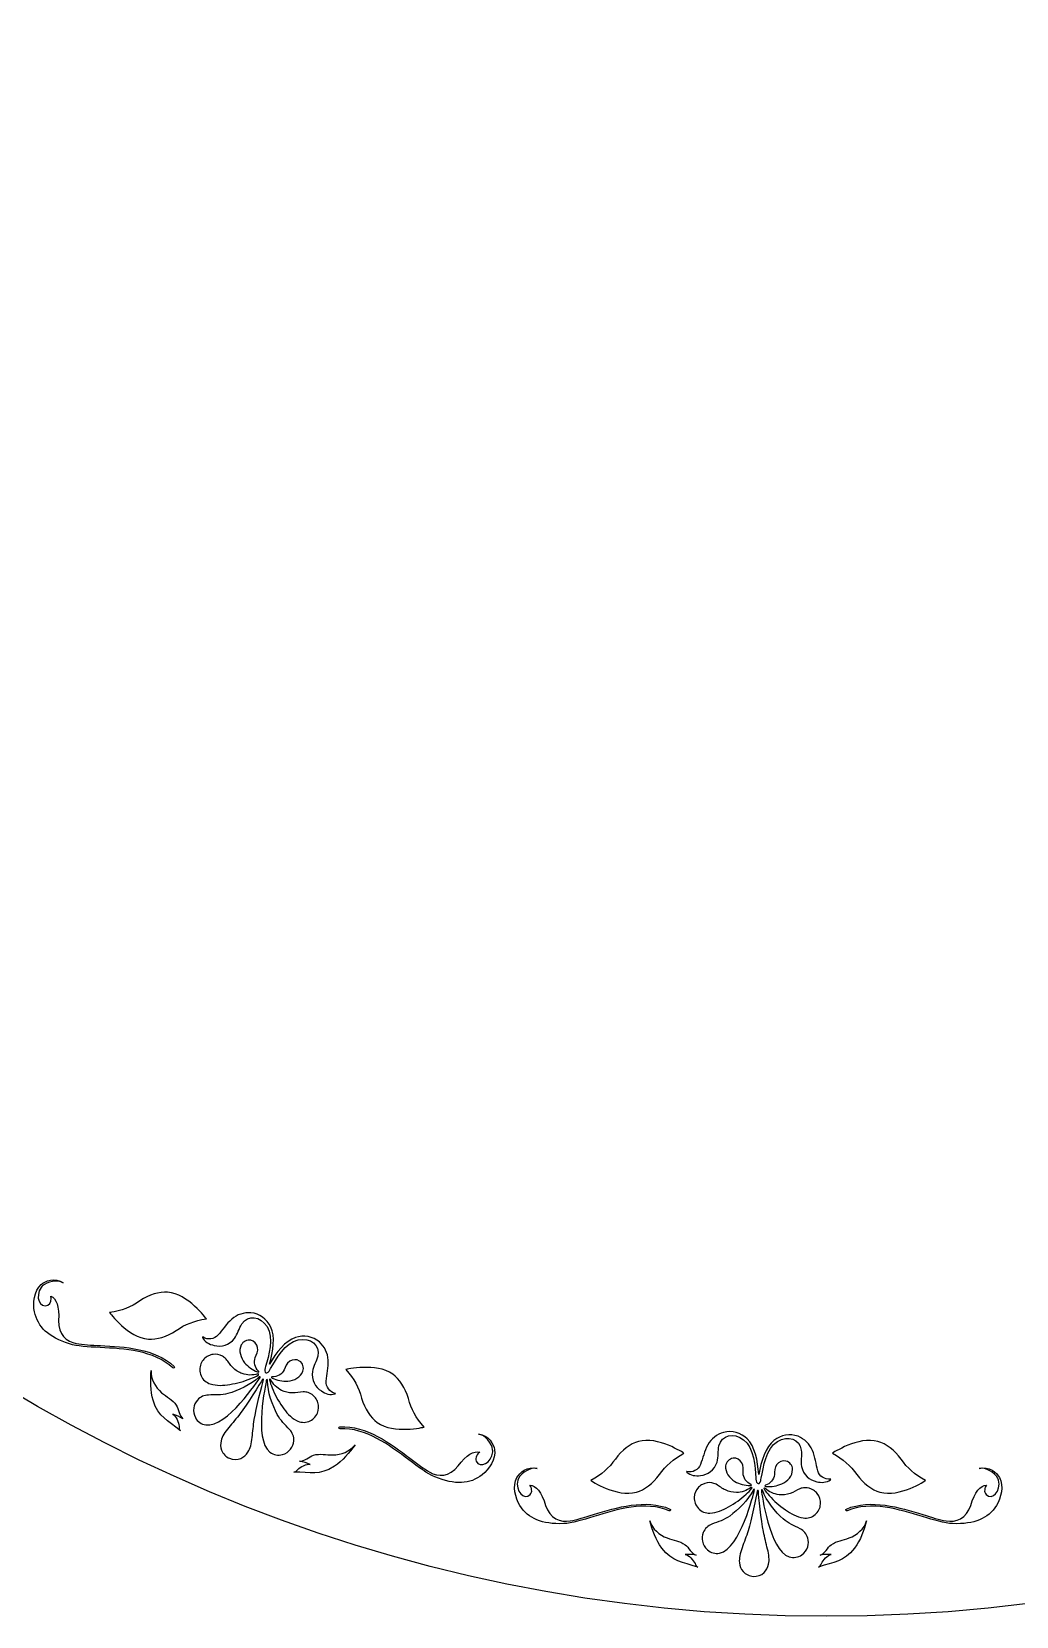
# Model space of a CAD drawing. Header units: centimetres. Extents: x -11.6 to 11.6, y -11.6 to 11.6.
# Drawn here: x -5.8 to 1.39, y -11.58 to 0 of the extents above; entities that cross this region are included whole.
import ezdxf

# ---------------------------------------------------------------- set-up
doc = ezdxf.new("R2010")
doc.units = ezdxf.units.CM
doc.header["$MEASUREMENT"] = 0
doc.layers.add('Camada 1', color=7, linetype='Continuous')

msp = doc.modelspace()

# ---------------------------------------------------------------- linework, layer by layer
at = {"layer": 'Camada 1'}
for points, knots in [([(0.00001, -11.57552), (6.39295, -11.57552), (11.5755, -6.39297), (11.5755, 0), (11.5755, 0), (11.57551, 6.39299), (6.39295, 11.57552), (0.00001, 11.57552), (0.00001, 11.57552), (-6.39298, 11.57552), (-11.57551, 6.39299), (-11.57551, 0), (-11.57551, 0), (-11.57551, -6.39297), (-6.39298, -11.57552), (0.00001, -11.57552)], [0, 0, 0, 0, 0.2, 0.2, 0.2, 0.2, 0.4, 0.4, 0.4, 0.4, 0.6, 0.6, 0.6, 0.6, 1, 1, 1, 1]), ([(-5.52954, -9.58511), (-5.47255, -9.60331), (-5.3945, -9.60739), (-5.30396, -9.61189), (-5.30396, -9.61189), (-5.1292, -9.62078), (-4.91166, -9.63179), (-4.77326, -9.76125), (-4.77326, -9.76125), (-4.77051, -9.7639), (-4.76596, -9.76376), (-4.76326, -9.76091), (-4.76326, -9.76091), (-4.76064, -9.75803), (-4.76072, -9.75355), (-4.76379, -9.75096), (-4.76379, -9.75096), (-4.90577, -9.61803), (-5.12616, -9.60676), (-5.3032, -9.59785), (-5.3032, -9.59785), (-5.37001, -9.59441), (-5.42994, -9.59134), (-5.47904, -9.58256), (-5.47904, -9.58256), (-5.54836, -9.57097), (-5.614, -9.51586), (-5.60847, -9.4146), (-5.60847, -9.4146), (-5.60281, -9.31311), (-5.62493, -9.25339), (-5.66551, -9.23598), (-5.66551, -9.23598), (-5.66059, -9.25858), (-5.66265, -9.28937), (-5.68702, -9.30176), (-5.68702, -9.30176), (-5.74443, -9.33049), (-5.78314, -9.23966), (-5.73578, -9.1727), (-5.73578, -9.1727), (-5.73258, -9.16908), (-5.72972, -9.16505), (-5.7262, -9.16183), (-5.7262, -9.16183), (-5.69199, -9.13085), (-5.61568, -9.11254), (-5.57401, -9.1396), (-5.57401, -9.1396), (-5.63362, -9.0965), (-5.70948, -9.12756), (-5.73559, -9.1514), (-5.73559, -9.1514), (-5.78835, -9.19926), (-5.79803, -9.28811), (-5.78488, -9.35045), (-5.78488, -9.35045), (-5.76073, -9.46378), (-5.68199, -9.53609), (-5.52954, -9.58511), (-5.52954, -9.58511), (-5.52954, -9.58511), (-5.52954, -9.58511), (-5.52954, -9.58511)], [0, 0, 0, 0, 0.05882353, 0.05882353, 0.05882353, 0.05882353, 0.11764706, 0.11764706, 0.11764706, 0.11764706, 0.17647059, 0.17647059, 0.17647059, 0.17647059, 0.23529412, 0.23529412, 0.23529412, 0.23529412, 0.29411765, 0.29411765, 0.29411765, 0.29411765, 0.35294118, 0.35294118, 0.35294118, 0.35294118, 0.41176471, 0.41176471, 0.41176471, 0.41176471, 0.47058824, 0.47058824, 0.47058824, 0.47058824, 0.52941176, 0.52941176, 0.52941176, 0.52941176, 0.58823529, 0.58823529, 0.58823529, 0.58823529, 0.64705882, 0.64705882, 0.64705882, 0.64705882, 0.70588235, 0.70588235, 0.70588235, 0.70588235, 0.76470588, 0.76470588, 0.76470588, 0.76470588, 0.82352941, 0.82352941, 0.82352941, 0.82352941, 0.88235294, 0.88235294, 0.88235294, 0.88235294, 1, 1, 1, 1]), ([(-4.52844, -9.40221), (-4.61835, -9.41599), (-4.68314, -9.44195), (-4.75003, -9.48836), (-4.75003, -9.48836), (-4.81708, -9.53456), (-4.89129, -9.55461), (-4.95233, -9.5507), (-4.95233, -9.5507), (-5.09989, -9.54128), (-5.23557, -9.35705), (-5.23557, -9.35705), (-5.23557, -9.35705), (-5.14569, -9.34324), (-5.08076, -9.31731), (-5.01393, -9.27098), (-5.01393, -9.27098), (-4.94723, -9.22444), (-4.87275, -9.20465), (-4.81181, -9.20856), (-4.81181, -9.20856), (-4.66419, -9.21798), (-4.52844, -9.40221), (-4.52844, -9.40221)], [0, 0, 0, 0, 0.14285714, 0.14285714, 0.14285714, 0.14285714, 0.28571429, 0.28571429, 0.28571429, 0.28571429, 0.42857143, 0.42857143, 0.42857143, 0.42857143, 0.57142857, 0.57142857, 0.57142857, 0.57142857, 0.71428571, 0.71428571, 0.71428571, 0.71428571, 1, 1, 1, 1]), ([(-4.55482, -9.53516), (-4.51841, -9.56), (-4.47132, -9.5517), (-4.44377, -9.52145), (-4.44377, -9.52145), (-4.40964, -9.4834), (-4.38424, -9.44088), (-4.34278, -9.40472), (-4.34278, -9.40472), (-4.30444, -9.37069), (-4.25412, -9.355), (-4.20371, -9.35871), (-4.20371, -9.35871), (-4.1405, -9.36334), (-4.08721, -9.40546), (-4.05848, -9.4624), (-4.05848, -9.4624), (-4.02448, -9.53082), (-4.04073, -9.64009), (-4.06771, -9.73468), (-4.06771, -9.73468), (-4.01844, -9.64951), (-3.95113, -9.56193), (-3.87811, -9.5391), (-3.87811, -9.5391), (-3.81731, -9.52026), (-3.74981, -9.52936), (-3.7029, -9.57154), (-3.7029, -9.57154), (-3.66493, -9.60549), (-3.64157, -9.6525), (-3.63919, -9.70378), (-3.63919, -9.70378), (-3.63654, -9.75868), (-3.64959, -9.80641), (-3.65311, -9.85737), (-3.65311, -9.85737), (-3.65607, -9.8983), (-3.62906, -9.93796), (-3.58628, -9.94688), (-3.58628, -9.94688), (-3.58588, -9.94693), (-3.58379, -9.94897), (-3.58811, -9.9505), (-3.58811, -9.9505), (-3.62338, -9.96217), (-3.65854, -9.94883), (-3.68818, -9.92954), (-3.68818, -9.92954), (-3.73356, -9.90033), (-3.76385, -9.85024), (-3.75435, -9.7873), (-3.75435, -9.7873), (-3.74832, -9.74629), (-3.72403, -9.71544), (-3.71522, -9.67477), (-3.71522, -9.67477), (-3.69781, -9.59344), (-3.76843, -9.53793), (-3.85677, -9.55565), (-3.85677, -9.55565), (-3.95268, -9.57478), (-4.01899, -9.69831), (-4.05978, -9.76578), (-4.05978, -9.76578), (-4.06772, -9.77864), (-4.07237, -9.79234), (-4.0874, -9.79711), (-4.0874, -9.79711), (-4.09116, -9.79835), (-4.09756, -9.79565), (-4.09931, -9.79216), (-4.09931, -9.79216), (-4.10637, -9.77777), (-4.09957, -9.76515), (-4.09576, -9.75057), (-4.09576, -9.75057), (-4.07557, -9.67424), (-4.03308, -9.54062), (-4.08536, -9.45858), (-4.08536, -9.45858), (-4.13433, -9.38251), (-4.22292, -9.37018), (-4.26956, -9.43927), (-4.26956, -9.43927), (-4.29263, -9.47396), (-4.29814, -9.51253), (-4.32338, -9.54561), (-4.32338, -9.54561), (-4.36209, -9.59596), (-4.41897, -9.609), (-4.47163, -9.59665), (-4.47163, -9.59665), (-4.50645, -9.58853), (-4.5401, -9.5726), (-4.55614, -9.53916), (-4.55614, -9.53916), (-4.55804, -9.53495), (-4.55516, -9.53503), (-4.55482, -9.53516)], [0, 0, 0, 0, 0.03846154, 0.03846154, 0.03846154, 0.03846154, 0.07692308, 0.07692308, 0.07692308, 0.07692308, 0.11538462, 0.11538462, 0.11538462, 0.11538462, 0.15384615, 0.15384615, 0.15384615, 0.15384615, 0.19230769, 0.19230769, 0.19230769, 0.19230769, 0.23076923, 0.23076923, 0.23076923, 0.23076923, 0.26923077, 0.26923077, 0.26923077, 0.26923077, 0.30769231, 0.30769231, 0.30769231, 0.30769231, 0.34615385, 0.34615385, 0.34615385, 0.34615385, 0.38461538, 0.38461538, 0.38461538, 0.38461538, 0.42307692, 0.42307692, 0.42307692, 0.42307692, 0.46153846, 0.46153846, 0.46153846, 0.46153846, 0.5, 0.5, 0.5, 0.5, 0.53846154, 0.53846154, 0.53846154, 0.53846154, 0.57692308, 0.57692308, 0.57692308, 0.57692308, 0.61538462, 0.61538462, 0.61538462, 0.61538462, 0.65384615, 0.65384615, 0.65384615, 0.65384615, 0.69230769, 0.69230769, 0.69230769, 0.69230769, 0.73076923, 0.73076923, 0.73076923, 0.73076923, 0.76923077, 0.76923077, 0.76923077, 0.76923077, 0.80769231, 0.80769231, 0.80769231, 0.80769231, 0.84615385, 0.84615385, 0.84615385, 0.84615385, 0.88461538, 0.88461538, 0.88461538, 0.88461538, 0.92307692, 0.92307692, 0.92307692, 0.92307692, 1, 1, 1, 1]), ([(-4.24896, -9.72307), (-4.27822, -9.68648), (-4.29547, -9.63697), (-4.27341, -9.59303), (-4.27341, -9.59303), (-4.26116, -9.56864), (-4.23105, -9.55295), (-4.20359, -9.5594), (-4.20359, -9.5594), (-4.17753, -9.56533), (-4.15988, -9.5866), (-4.15462, -9.61274), (-4.15462, -9.61274), (-4.14864, -9.64036), (-4.1628, -9.66179), (-4.17139, -9.68571), (-4.17139, -9.68571), (-4.18319, -9.71886), (-4.17396, -9.76024), (-4.14737, -9.78392), (-4.14737, -9.78392), (-4.14433, -9.78662), (-4.14229, -9.79519), (-4.1551, -9.7903), (-4.1551, -9.7903), (-4.19136, -9.77627), (-4.2244, -9.75368), (-4.24896, -9.72307)], [0, 0, 0, 0, 0.125, 0.125, 0.125, 0.125, 0.25, 0.25, 0.25, 0.25, 0.375, 0.375, 0.375, 0.375, 0.5, 0.5, 0.5, 0.5, 0.625, 0.625, 0.625, 0.625, 0.75, 0.75, 0.75, 0.75, 1, 1, 1, 1]), ([(-4.47862, -9.66242), (-4.45491, -9.65977), (-4.43226, -9.66374), (-4.41192, -9.67501), (-4.41192, -9.67501), (-4.40213, -9.6807), (-4.39218, -9.68689), (-4.38446, -9.69631), (-4.38446, -9.69631), (-4.36737, -9.71708), (-4.3544, -9.73989), (-4.33549, -9.75857), (-4.33549, -9.75857), (-4.31546, -9.77786), (-4.29231, -9.79389), (-4.26625, -9.80299), (-4.26625, -9.80299), (-4.22961, -9.81582), (-4.19177, -9.81595), (-4.15327, -9.80542), (-4.15327, -9.80542), (-4.15076, -9.80471), (-4.14753, -9.80529), (-4.14692, -9.80695), (-4.14692, -9.80695), (-4.14562, -9.80952), (-4.14811, -9.81184), (-4.14972, -9.8129), (-4.14972, -9.8129), (-4.1675, -9.82475), (-4.18562, -9.83102), (-4.2047, -9.83925), (-4.2047, -9.83925), (-4.25428, -9.86068), (-4.30265, -9.87267), (-4.35644, -9.88164), (-4.35644, -9.88164), (-4.40592, -9.88976), (-4.45275, -9.89265), (-4.49974, -9.87778), (-4.49974, -9.87778), (-4.53009, -9.86836), (-4.55475, -9.84706), (-4.56726, -9.81772), (-4.56726, -9.81772), (-4.57948, -9.78952), (-4.57954, -9.75861), (-4.56808, -9.73099), (-4.56808, -9.73099), (-4.55766, -9.70562), (-4.539, -9.68445), (-4.51334, -9.67286), (-4.51334, -9.67286), (-4.50216, -9.66753), (-4.49097, -9.66401), (-4.47862, -9.66242)], [0, 0, 0, 0, 0.06666667, 0.06666667, 0.06666667, 0.06666667, 0.13333333, 0.13333333, 0.13333333, 0.13333333, 0.2, 0.2, 0.2, 0.2, 0.26666667, 0.26666667, 0.26666667, 0.26666667, 0.33333333, 0.33333333, 0.33333333, 0.33333333, 0.4, 0.4, 0.4, 0.4, 0.46666667, 0.46666667, 0.46666667, 0.46666667, 0.53333333, 0.53333333, 0.53333333, 0.53333333, 0.6, 0.6, 0.6, 0.6, 0.66666667, 0.66666667, 0.66666667, 0.66666667, 0.73333333, 0.73333333, 0.73333333, 0.73333333, 0.8, 0.8, 0.8, 0.8, 0.86666667, 0.86666667, 0.86666667, 0.86666667, 1, 1, 1, 1]), ([(-3.93363, -9.85721), (-3.97279, -9.8606), (-4.01224, -9.85239), (-4.04727, -9.83612), (-4.04727, -9.83612), (-4.0596, -9.83033), (-4.05209, -9.82591), (-4.04798, -9.82617), (-4.04798, -9.82617), (-4.01263, -9.82892), (-3.97617, -9.8068), (-3.96051, -9.77521), (-3.96051, -9.77521), (-3.94924, -9.75254), (-3.94387, -9.7274), (-3.91984, -9.71253), (-3.91984, -9.71253), (-3.89711, -9.69822), (-3.86973, -9.69618), (-3.84724, -9.71084), (-3.84724, -9.71084), (-3.82351, -9.72611), (-3.81409, -9.75876), (-3.82311, -9.78445), (-3.82311, -9.78445), (-3.83973, -9.83073), (-3.88656, -9.85298), (-3.93363, -9.85721)], [0, 0, 0, 0, 0.125, 0.125, 0.125, 0.125, 0.25, 0.25, 0.25, 0.25, 0.375, 0.375, 0.375, 0.375, 0.5, 0.5, 0.5, 0.5, 0.625, 0.625, 0.625, 0.625, 0.75, 0.75, 0.75, 0.75, 1, 1, 1, 1]), ([(-3.16745, -9.80699), (-3.11826, -9.84316), (-3.07397, -9.90637), (-3.0527, -9.98476), (-3.0527, -9.98476), (-3.03137, -10.06313), (-2.9983, -10.12483), (-2.93827, -10.19309), (-2.93827, -10.19309), (-2.93827, -10.19309), (-3.16071, -10.24714), (-3.27964, -10.15946), (-3.27964, -10.15946), (-3.32906, -10.12321), (-3.37293, -10.06014), (-3.39463, -9.98163), (-3.39463, -9.98163), (-3.41606, -9.9031), (-3.44908, -9.84148), (-3.50896, -9.77319), (-3.50896, -9.77319), (-3.50894, -9.77323), (-3.28664, -9.71939), (-3.16745, -9.80699)], [0, 0, 0, 0, 0.14285714, 0.14285714, 0.14285714, 0.14285714, 0.28571429, 0.28571429, 0.28571429, 0.28571429, 0.42857143, 0.42857143, 0.42857143, 0.42857143, 0.57142857, 0.57142857, 0.57142857, 0.57142857, 0.71428571, 0.71428571, 0.71428571, 0.71428571, 1, 1, 1, 1]), ([(-4.93193, -9.78003), (-4.93704, -9.85141), (-4.93902, -9.92841), (-4.91767, -9.99757), (-4.91767, -9.99757), (-4.87854, -10.12486), (-4.81131, -10.13915), (-4.7178, -10.22043), (-4.7178, -10.22043), (-4.72923, -10.21046), (-4.72598, -10.20077), (-4.72791, -10.1868), (-4.72791, -10.1868), (-4.73122, -10.16219), (-4.74894, -10.11171), (-4.77405, -10.10004), (-4.77405, -10.10004), (-4.75042, -10.11086), (-4.72034, -10.11605), (-4.69957, -10.13322), (-4.69957, -10.13322), (-4.72751, -10.11028), (-4.73047, -10.06242), (-4.7496, -10.03294), (-4.7496, -10.03294), (-4.7755, -9.99286), (-4.82053, -9.97277), (-4.85549, -9.94219), (-4.85549, -9.94219), (-4.90137, -9.90216), (-4.9364, -9.84271), (-4.93193, -9.78003), (-4.93193, -9.78003), (-4.93193, -9.78003), (-4.93193, -9.78003), (-4.93193, -9.78003)], [0, 0, 0, 0, 0.1, 0.1, 0.1, 0.1, 0.2, 0.2, 0.2, 0.2, 0.3, 0.3, 0.3, 0.3, 0.4, 0.4, 0.4, 0.4, 0.5, 0.5, 0.5, 0.5, 0.6, 0.6, 0.6, 0.6, 0.7, 0.7, 0.7, 0.7, 0.8, 0.8, 0.8, 0.8, 1, 1, 1, 1]), ([(-4.51312, -9.95897), (-4.46507, -9.95833), (-4.41885, -9.96127), (-4.37128, -9.94817), (-4.37128, -9.94817), (-4.29968, -9.92811), (-4.2007, -9.88284), (-4.1472, -9.83038), (-4.1472, -9.83038), (-4.13659, -9.82009), (-4.13064, -9.8249), (-4.13876, -9.83506), (-4.13876, -9.83506), (-4.14781, -9.84747), (-4.37919, -10.19976), (-4.53288, -10.1773), (-4.53288, -10.1773), (-4.56564, -10.17254), (-4.59336, -10.15333), (-4.60866, -10.1238), (-4.60866, -10.1238), (-4.62054, -10.10157), (-4.62517, -10.07779), (-4.62123, -10.05313), (-4.62123, -10.05313), (-4.61792, -10.03133), (-4.60866, -10.01193), (-4.59414, -9.99558), (-4.59414, -9.99558), (-4.57342, -9.97223), (-4.5441, -9.9591), (-4.51312, -9.95897)], [0, 0, 0, 0, 0.11111111, 0.11111111, 0.11111111, 0.11111111, 0.22222222, 0.22222222, 0.22222222, 0.22222222, 0.33333333, 0.33333333, 0.33333333, 0.33333333, 0.44444444, 0.44444444, 0.44444444, 0.44444444, 0.55555556, 0.55555556, 0.55555556, 0.55555556, 0.66666667, 0.66666667, 0.66666667, 0.66666667, 0.77777778, 0.77777778, 0.77777778, 0.77777778, 1, 1, 1, 1]), ([(-4.36559, -10.1968), (-4.33667, -10.16232), (-4.3087, -10.13071), (-4.2814, -10.09478), (-4.2814, -10.09478), (-4.23391, -10.03255), (-4.1349, -9.87425), (-4.11974, -9.84504), (-4.11974, -9.84504), (-4.11884, -9.84269), (-4.11545, -9.84168), (-4.11352, -9.84255), (-4.11352, -9.84255), (-4.11209, -9.84311), (-4.11024, -9.84636), (-4.11114, -9.84866), (-4.11114, -9.84866), (-4.12162, -9.87978), (-4.16699, -10.06096), (-4.17871, -10.13841), (-4.17871, -10.13841), (-4.1854, -10.1831), (-4.1889, -10.22514), (-4.19416, -10.26972), (-4.19416, -10.26972), (-4.1962, -10.29009), (-4.19929, -10.30959), (-4.20488, -10.32957), (-4.20488, -10.32957), (-4.20935, -10.34624), (-4.21499, -10.36174), (-4.22472, -10.37637), (-4.22472, -10.37637), (-4.23827, -10.39635), (-4.25467, -10.41309), (-4.27671, -10.4223), (-4.27671, -10.4223), (-4.30259, -10.4336), (-4.33418, -10.43185), (-4.35952, -10.42132), (-4.35952, -10.42132), (-4.38503, -10.41023), (-4.40781, -10.3888), (-4.41802, -10.36226), (-4.41802, -10.36226), (-4.42667, -10.33998), (-4.4258, -10.31665), (-4.42117, -10.29286), (-4.42117, -10.29286), (-4.41699, -10.27585), (-4.40971, -10.26111), (-4.40133, -10.24619), (-4.40133, -10.24619), (-4.39043, -10.22837), (-4.37874, -10.21255), (-4.36559, -10.1968)], [0, 0, 0, 0, 0.06666667, 0.06666667, 0.06666667, 0.06666667, 0.13333333, 0.13333333, 0.13333333, 0.13333333, 0.2, 0.2, 0.2, 0.2, 0.26666667, 0.26666667, 0.26666667, 0.26666667, 0.33333333, 0.33333333, 0.33333333, 0.33333333, 0.4, 0.4, 0.4, 0.4, 0.46666667, 0.46666667, 0.46666667, 0.46666667, 0.53333333, 0.53333333, 0.53333333, 0.53333333, 0.6, 0.6, 0.6, 0.6, 0.66666667, 0.66666667, 0.66666667, 0.66666667, 0.73333333, 0.73333333, 0.73333333, 0.73333333, 0.8, 0.8, 0.8, 0.8, 0.86666667, 0.86666667, 0.86666667, 0.86666667, 1, 1, 1, 1]), ([(-4.08148, -9.85827), (-4.08227, -9.93328), (-4.04616, -10.03591), (-4.01065, -10.10142), (-4.01065, -10.10142), (-3.98715, -10.14473), (-3.95276, -10.17603), (-3.92022, -10.2109), (-3.92022, -10.2109), (-3.89879, -10.23334), (-3.88773, -10.26363), (-3.89003, -10.29483), (-3.89003, -10.29483), (-3.89204, -10.3165), (-3.89971, -10.3364), (-3.91284, -10.3542), (-3.91284, -10.3542), (-3.92803, -10.37396), (-3.94853, -10.38709), (-3.97242, -10.39415), (-3.97242, -10.39415), (-4.00465, -10.40352), (-4.03761, -10.39703), (-4.06378, -10.37661), (-4.06378, -10.37661), (-4.18663, -10.2817), (-4.09328, -9.87059), (-4.09074, -9.85538), (-4.09074, -9.85538), (-4.08883, -9.84271), (-4.08129, -9.84364), (-4.08148, -9.85827)], [0, 0, 0, 0, 0.11111111, 0.11111111, 0.11111111, 0.11111111, 0.22222222, 0.22222222, 0.22222222, 0.22222222, 0.33333333, 0.33333333, 0.33333333, 0.33333333, 0.44444444, 0.44444444, 0.44444444, 0.44444444, 0.55555556, 0.55555556, 0.55555556, 0.55555556, 0.66666667, 0.66666667, 0.66666667, 0.66666667, 0.77777778, 0.77777778, 0.77777778, 0.77777778, 1, 1, 1, 1]), ([(-3.87087, -10.14487), (-3.91431, -10.12132), (-3.94482, -10.08568), (-3.97321, -10.04449), (-3.97321, -10.04449), (-4.00411, -9.99948), (-4.02893, -9.9563), (-4.04795, -9.90587), (-4.04795, -9.90587), (-4.05531, -9.88645), (-4.0634, -9.86901), (-4.0674, -9.84795), (-4.0674, -9.84795), (-4.06759, -9.8461), (-4.06766, -9.84274), (-4.06494, -9.84181), (-4.06494, -9.84181), (-4.06298, -9.84117), (-4.06052, -9.84308), (-4.05944, -9.84533), (-4.05944, -9.84533), (-4.04026, -9.88039), (-4.01377, -9.90748), (-3.97932, -9.92494), (-3.97932, -9.92494), (-3.95461, -9.93748), (-3.92709, -9.94296), (-3.89931, -9.94407), (-3.89931, -9.94407), (-3.8724, -9.94473), (-3.84708, -9.93828), (-3.82049, -9.93608), (-3.82049, -9.93608), (-3.80824, -9.9351), (-3.79702, -9.93799), (-3.78591, -9.94116), (-3.78591, -9.94116), (-3.76371, -9.94788), (-3.74516, -9.96148), (-3.7309, -9.98037), (-3.7309, -9.98037), (-3.72347, -9.99024), (-3.71775, -10.00085), (-3.71402, -10.01254), (-3.71402, -10.01254), (-3.70455, -10.03897), (-3.70666, -10.06715), (-3.71783, -10.09236), (-3.71783, -10.09236), (-3.72963, -10.11972), (-3.7522, -10.14115), (-3.78101, -10.15181), (-3.78101, -10.15181), (-3.81083, -10.16304), (-3.8433, -10.16008), (-3.87087, -10.14487)], [0, 0, 0, 0, 0.06666667, 0.06666667, 0.06666667, 0.06666667, 0.13333333, 0.13333333, 0.13333333, 0.13333333, 0.2, 0.2, 0.2, 0.2, 0.26666667, 0.26666667, 0.26666667, 0.26666667, 0.33333333, 0.33333333, 0.33333333, 0.33333333, 0.4, 0.4, 0.4, 0.4, 0.46666667, 0.46666667, 0.46666667, 0.46666667, 0.53333333, 0.53333333, 0.53333333, 0.53333333, 0.6, 0.6, 0.6, 0.6, 0.66666667, 0.66666667, 0.66666667, 0.66666667, 0.73333333, 0.73333333, 0.73333333, 0.73333333, 0.8, 0.8, 0.8, 0.8, 0.86666667, 0.86666667, 0.86666667, 0.86666667, 1, 1, 1, 1]), ([(-2.85976, -10.55687), (-2.71133, -10.61733), (-2.60468, -10.61246), (-2.51321, -10.54131), (-2.51321, -10.54131), (-2.4631, -10.50191), (-2.41336, -10.42767), (-2.42304, -10.35708), (-2.42304, -10.35708), (-2.42775, -10.32197), (-2.46582, -10.24939), (-2.5393, -10.24416), (-2.5393, -10.24416), (-2.48996, -10.25019), (-2.4432, -10.31324), (-2.43699, -10.35894), (-2.43699, -10.35894), (-2.43641, -10.36376), (-2.43667, -10.36862), (-2.43654, -10.37352), (-2.43654, -10.37352), (-2.44345, -10.45525), (-2.53137, -10.49999), (-2.5569, -10.44102), (-2.5569, -10.44102), (-2.56775, -10.41583), (-2.54931, -10.39099), (-2.53105, -10.37667), (-2.53105, -10.37667), (-2.57341, -10.364), (-2.62879, -10.39553), (-2.68961, -10.477), (-2.68961, -10.477), (-2.75052, -10.55802), (-2.83624, -10.55812), (-2.89667, -10.52248), (-2.89667, -10.52248), (-2.93993, -10.49758), (-2.98782, -10.46144), (-3.04124, -10.42104), (-3.04124, -10.42104), (-3.18261, -10.31412), (-3.35871, -10.18112), (-3.55292, -10.19159), (-3.55292, -10.19159), (-3.55681, -10.19178), (-3.55988, -10.195), (-3.55964, -10.19895), (-3.55964, -10.19895), (-3.5594, -10.20284), (-3.55607, -10.20588), (-3.55226, -10.2057), (-3.55226, -10.2057), (-3.36306, -10.19541), (-3.1893, -10.32683), (-3.04971, -10.43237), (-3.04971, -10.43237), (-2.97745, -10.48708), (-2.91493, -10.53415), (-2.85976, -10.55687), (-2.85976, -10.55687), (-2.85976, -10.55687), (-2.85976, -10.55687), (-2.85976, -10.55687)], [0, 0, 0, 0, 0.05882353, 0.05882353, 0.05882353, 0.05882353, 0.11764706, 0.11764706, 0.11764706, 0.11764706, 0.17647059, 0.17647059, 0.17647059, 0.17647059, 0.23529412, 0.23529412, 0.23529412, 0.23529412, 0.29411765, 0.29411765, 0.29411765, 0.29411765, 0.35294118, 0.35294118, 0.35294118, 0.35294118, 0.41176471, 0.41176471, 0.41176471, 0.41176471, 0.47058824, 0.47058824, 0.47058824, 0.47058824, 0.52941176, 0.52941176, 0.52941176, 0.52941176, 0.58823529, 0.58823529, 0.58823529, 0.58823529, 0.64705882, 0.64705882, 0.64705882, 0.64705882, 0.70588235, 0.70588235, 0.70588235, 0.70588235, 0.76470588, 0.76470588, 0.76470588, 0.76470588, 0.82352941, 0.82352941, 0.82352941, 0.82352941, 0.88235294, 0.88235294, 0.88235294, 0.88235294, 1, 1, 1, 1]), ([(-1.03959, -10.384), (-1.11939, -10.42768), (-1.17138, -10.47425), (-1.21837, -10.54074), (-1.21837, -10.54074), (-1.26557, -10.60712), (-1.32844, -10.65131), (-1.38709, -10.66856), (-1.38709, -10.66856), (-1.52896, -10.71015), (-1.71949, -10.58339), (-1.71949, -10.58339), (-1.71949, -10.58339), (-1.63977, -10.53971), (-1.58762, -10.49317), (-1.54066, -10.4267), (-1.54066, -10.4267), (-1.49388, -10.36018), (-1.43065, -10.3161), (-1.37204, -10.29891), (-1.37204, -10.29891), (-1.23017, -10.25731), (-1.03959, -10.384), (-1.03959, -10.384)], [0, 0, 0, 0, 0.14285714, 0.14285714, 0.14285714, 0.14285714, 0.28571429, 0.28571429, 0.28571429, 0.28571429, 0.42857143, 0.42857143, 0.42857143, 0.42857143, 0.57142857, 0.57142857, 0.57142857, 0.57142857, 0.71428571, 0.71428571, 0.71428571, 0.71428571, 1, 1, 1, 1]), ([(-1.01892, -10.51793), (-0.97622, -10.52886), (-0.93478, -10.50494), (-0.91925, -10.4671), (-0.91925, -10.4671), (-0.9002, -10.41963), (-0.89086, -10.371), (-0.86427, -10.32282), (-0.86427, -10.32282), (-0.83988, -10.27779), (-0.79797, -10.24583), (-0.74931, -10.23204), (-0.74931, -10.23204), (-0.68832, -10.21479), (-0.62384, -10.23606), (-0.57736, -10.27977), (-0.57736, -10.27977), (-0.52204, -10.33242), (-0.49989, -10.44074), (-0.4929, -10.53882), (-0.4929, -10.53882), (-0.47573, -10.44193), (-0.44244, -10.33657), (-0.38164, -10.29019), (-0.38164, -10.29019), (-0.33092, -10.25169), (-0.2644, -10.23711), (-0.2059, -10.26074), (-0.2059, -10.26074), (-0.15862, -10.27966), (-0.12057, -10.31583), (-0.10081, -10.36324), (-0.10081, -10.36324), (-0.07956, -10.41391), (-0.07546, -10.4632), (-0.06136, -10.51225), (-0.06136, -10.51225), (-0.05014, -10.55175), (-0.01117, -10.57982), (0.03206, -10.57355), (0.03206, -10.57355), (0.03246, -10.57347), (0.03513, -10.57466), (0.03161, -10.57757), (0.03161, -10.57757), (0.00243, -10.60056), (-0.03512, -10.60011), (-0.06959, -10.59207), (-0.06959, -10.59207), (-0.12222, -10.58014), (-0.1678, -10.54341), (-0.18042, -10.48108), (-0.18042, -10.48108), (-0.18875, -10.44047), (-0.1765, -10.40319), (-0.18209, -10.36196), (-0.18209, -10.36196), (-0.19355, -10.27957), (-0.2789, -10.25155), (-0.35584, -10.29843), (-0.35584, -10.29843), (-0.43942, -10.34918), (-0.45948, -10.48792), (-0.47474, -10.56532), (-0.47474, -10.56532), (-0.47781, -10.58016), (-0.47747, -10.59458), (-0.48995, -10.60421), (-0.48995, -10.60421), (-0.49305, -10.60667), (-0.5, -10.60633), (-0.50284, -10.60363), (-0.50284, -10.60363), (-0.51438, -10.59257), (-0.51231, -10.57834), (-0.51371, -10.56336), (-0.51371, -10.56336), (-0.52085, -10.48473), (-0.5266, -10.3446), (-0.6038, -10.28542), (-0.6038, -10.28542), (-0.67585, -10.2307), (-0.76332, -10.24944), (-0.78351, -10.33024), (-0.78351, -10.33024), (-0.79333, -10.37069), (-0.78528, -10.40887), (-0.79772, -10.44856), (-0.79772, -10.44856), (-0.81688, -10.50912), (-0.86588, -10.54082), (-0.91956, -10.54722), (-0.91956, -10.54722), (-0.95509, -10.55151), (-0.99214, -10.54801), (-1.01865, -10.52214), (-1.01865, -10.52214), (-1.02202, -10.51885), (-1.01927, -10.51793), (-1.01892, -10.51793)], [0, 0, 0, 0, 0.03846154, 0.03846154, 0.03846154, 0.03846154, 0.07692308, 0.07692308, 0.07692308, 0.07692308, 0.11538462, 0.11538462, 0.11538462, 0.11538462, 0.15384615, 0.15384615, 0.15384615, 0.15384615, 0.19230769, 0.19230769, 0.19230769, 0.19230769, 0.23076923, 0.23076923, 0.23076923, 0.23076923, 0.26923077, 0.26923077, 0.26923077, 0.26923077, 0.30769231, 0.30769231, 0.30769231, 0.30769231, 0.34615385, 0.34615385, 0.34615385, 0.34615385, 0.38461538, 0.38461538, 0.38461538, 0.38461538, 0.42307692, 0.42307692, 0.42307692, 0.42307692, 0.46153846, 0.46153846, 0.46153846, 0.46153846, 0.5, 0.5, 0.5, 0.5, 0.53846154, 0.53846154, 0.53846154, 0.53846154, 0.57692308, 0.57692308, 0.57692308, 0.57692308, 0.61538462, 0.61538462, 0.61538462, 0.61538462, 0.65384615, 0.65384615, 0.65384615, 0.65384615, 0.69230769, 0.69230769, 0.69230769, 0.69230769, 0.73076923, 0.73076923, 0.73076923, 0.73076923, 0.76923077, 0.76923077, 0.76923077, 0.76923077, 0.80769231, 0.80769231, 0.80769231, 0.80769231, 0.84615385, 0.84615385, 0.84615385, 0.84615385, 0.88461538, 0.88461538, 0.88461538, 0.88461538, 0.92307692, 0.92307692, 0.92307692, 0.92307692, 1, 1, 1, 1]), ([(0.37776, -10.29891), (0.43637, -10.31603), (0.49957, -10.36032), (0.54641, -10.42665), (0.54641, -10.42665), (0.59324, -10.49303), (0.64539, -10.53968), (0.72519, -10.58331), (0.72519, -10.58331), (0.72519, -10.58331), (0.53469, -10.7102), (0.39293, -10.66848), (0.39293, -10.66848), (0.33406, -10.65136), (0.27122, -10.60707), (0.22399, -10.54074), (0.22399, -10.54074), (0.17705, -10.47425), (0.12493, -10.42766), (0.04532, -10.38395), (0.04532, -10.38395), (0.04534, -10.38394), (0.23578, -10.25731), (0.37776, -10.29891)], [0, 0, 0, 0, 0.14285714, 0.14285714, 0.14285714, 0.14285714, 0.28571429, 0.28571429, 0.28571429, 0.28571429, 0.42857143, 0.42857143, 0.42857143, 0.42857143, 0.57142857, 0.57142857, 0.57142857, 0.57142857, 0.71428571, 0.71428571, 0.71428571, 0.71428571, 1, 1, 1, 1]), ([(-3.44261, -10.32211), (-3.47965, -10.37294), (-3.54466, -10.39593), (-3.60551, -10.39712), (-3.60551, -10.39712), (-3.65192, -10.39805), (-3.69933, -10.38466), (-3.74502, -10.3985), (-3.74502, -10.3985), (-3.77852, -10.40892), (-3.81148, -10.44366), (-3.84778, -10.44327), (-3.84778, -10.44327), (-3.82085, -10.44346), (-3.79439, -10.45896), (-3.76949, -10.46573), (-3.76949, -10.46573), (-3.79613, -10.45861), (-3.8422, -10.48579), (-3.86059, -10.50253), (-3.86059, -10.50253), (-3.87107, -10.51195), (-3.87477, -10.52145), (-3.8898, -10.52166), (-3.8898, -10.52166), (-3.76597, -10.51962), (-3.70539, -10.55185), (-3.59347, -10.47954), (-3.59347, -10.47954), (-3.5326, -10.44022), (-3.48479, -10.38003), (-3.44261, -10.32211), (-3.44261, -10.32211), (-3.44261, -10.32211), (-3.44261, -10.32211), (-3.44261, -10.32211)], [0, 0, 0, 0, 0.1, 0.1, 0.1, 0.1, 0.2, 0.2, 0.2, 0.2, 0.3, 0.3, 0.3, 0.3, 0.4, 0.4, 0.4, 0.4, 0.5, 0.5, 0.5, 0.5, 0.6, 0.6, 0.6, 0.6, 0.7, 0.7, 0.7, 0.7, 0.8, 0.8, 0.8, 0.8, 1, 1, 1, 1]), ([(-0.66724, -10.58992), (-0.70725, -10.56558), (-0.74037, -10.52491), (-0.73471, -10.47607), (-0.73471, -10.47607), (-0.73151, -10.44898), (-0.70862, -10.42392), (-0.68058, -10.42056), (-0.68058, -10.42056), (-0.65404, -10.41725), (-0.63023, -10.43122), (-0.61631, -10.45398), (-0.61631, -10.45398), (-0.60128, -10.47785), (-0.60726, -10.50285), (-0.60716, -10.52828), (-0.60716, -10.52828), (-0.6069, -10.5635), (-0.58406, -10.59921), (-0.55096, -10.61234), (-0.55096, -10.61234), (-0.5472, -10.61387), (-0.54236, -10.62123), (-0.55607, -10.62104), (-0.55607, -10.62104), (-0.5949, -10.62024), (-0.63369, -10.61029), (-0.66724, -10.58992)], [0, 0, 0, 0, 0.125, 0.125, 0.125, 0.125, 0.25, 0.25, 0.25, 0.25, 0.375, 0.375, 0.375, 0.375, 0.5, 0.5, 0.5, 0.5, 0.625, 0.625, 0.625, 0.625, 0.75, 0.75, 0.75, 0.75, 1, 1, 1, 1]), ([(-1.91774, -10.89824), (-1.858, -10.89586), (-1.78325, -10.873), (-1.6966, -10.84622), (-1.6966, -10.84622), (-1.52933, -10.79484), (-1.32116, -10.73076), (-1.14682, -10.8051), (-1.14682, -10.8051), (-1.14333, -10.80661), (-1.13909, -10.80489), (-1.13751, -10.80132), (-1.13751, -10.80132), (-1.13605, -10.7977), (-1.13764, -10.79354), (-1.1414, -10.79217), (-1.1414, -10.79217), (-1.32028, -10.71576), (-1.53124, -10.78058), (-1.70065, -10.83276), (-1.70065, -10.83276), (-1.76463, -10.85239), (-1.82196, -10.86993), (-1.87115, -10.87851), (-1.87115, -10.87851), (-1.94026, -10.89137), (-2.0208, -10.86205), (-2.05022, -10.76503), (-2.05022, -10.76503), (-2.07962, -10.66766), (-2.12081, -10.61909), (-2.16494, -10.61665), (-2.16494, -10.61665), (-2.15258, -10.63623), (-2.14398, -10.66581), (-2.16266, -10.68587), (-2.16266, -10.68587), (-2.20677, -10.73246), (-2.27421, -10.66036), (-2.25262, -10.58125), (-2.25262, -10.58125), (-2.25085, -10.5767), (-2.24952, -10.57196), (-2.2473, -10.56773), (-2.2473, -10.56773), (-2.22576, -10.52693), (-2.16033, -10.48362), (-2.11189, -10.49476), (-2.11189, -10.49476), (-2.18264, -10.47465), (-2.24334, -10.52976), (-2.25969, -10.56114), (-2.25969, -10.56114), (-2.29292, -10.62416), (-2.27162, -10.71097), (-2.23794, -10.76508), (-2.23794, -10.76508), (-2.1765, -10.86332), (-2.07779, -10.90433), (-1.91774, -10.89824), (-1.91774, -10.89824), (-1.91774, -10.89824), (-1.91774, -10.89824), (-1.91774, -10.89824)], [0, 0, 0, 0, 0.05882353, 0.05882353, 0.05882353, 0.05882353, 0.11764706, 0.11764706, 0.11764706, 0.11764706, 0.17647059, 0.17647059, 0.17647059, 0.17647059, 0.23529412, 0.23529412, 0.23529412, 0.23529412, 0.29411765, 0.29411765, 0.29411765, 0.29411765, 0.35294118, 0.35294118, 0.35294118, 0.35294118, 0.41176471, 0.41176471, 0.41176471, 0.41176471, 0.47058824, 0.47058824, 0.47058824, 0.47058824, 0.52941176, 0.52941176, 0.52941176, 0.52941176, 0.58823529, 0.58823529, 0.58823529, 0.58823529, 0.64705882, 0.64705882, 0.64705882, 0.64705882, 0.70588235, 0.70588235, 0.70588235, 0.70588235, 0.76470588, 0.76470588, 0.76470588, 0.76470588, 0.82352941, 0.82352941, 0.82352941, 0.82352941, 0.88235294, 0.88235294, 0.88235294, 0.88235294, 1, 1, 1, 1]), ([(-0.32505, -10.60812), (-0.36066, -10.62466), (-0.40056, -10.63053), (-0.43906, -10.62717), (-0.43906, -10.62717), (-0.45261, -10.6259), (-0.44708, -10.61918), (-0.44313, -10.61807), (-0.44313, -10.61807), (-0.40895, -10.60857), (-0.38225, -10.57529), (-0.37833, -10.54031), (-0.37833, -10.54031), (-0.3755, -10.51512), (-0.37904, -10.48967), (-0.36156, -10.46747), (-0.36156, -10.46747), (-0.34508, -10.44622), (-0.3201, -10.43495), (-0.29393, -10.44104), (-0.29393, -10.44104), (-0.26641, -10.44728), (-0.24638, -10.4747), (-0.24607, -10.50195), (-0.24607, -10.50195), (-0.24586, -10.55108), (-0.28227, -10.58807), (-0.32505, -10.60812)], [0, 0, 0, 0, 0.125, 0.125, 0.125, 0.125, 0.25, 0.25, 0.25, 0.25, 0.375, 0.375, 0.375, 0.375, 0.5, 0.5, 0.5, 0.5, 0.625, 0.625, 0.625, 0.625, 0.75, 0.75, 0.75, 0.75, 1, 1, 1, 1]), ([(0.92336, -10.89832), (1.08354, -10.90433), (1.18207, -10.86326), (1.24369, -10.76518), (1.24369, -10.76518), (1.27724, -10.71099), (1.29864, -10.62426), (1.26536, -10.56124), (1.26536, -10.56124), (1.24896, -10.52981), (1.18839, -10.47464), (1.11759, -10.49486), (1.11759, -10.49486), (1.16596, -10.48364), (1.23149, -10.5269), (1.2529, -10.5677), (1.2529, -10.5677), (1.25507, -10.57204), (1.25652, -10.57672), (1.25838, -10.58127), (1.25838, -10.58127), (1.27981, -10.66043), (1.2125, -10.73256), (1.16834, -10.68581), (1.16834, -10.68581), (1.14948, -10.66591), (1.15831, -10.63625), (1.17059, -10.61654), (1.17059, -10.61654), (1.12648, -10.61913), (1.08516, -10.66771), (1.05589, -10.76505), (1.05589, -10.76505), (1.02636, -10.86199), (0.94588, -10.89144), (0.8769, -10.87861), (0.8769, -10.87861), (0.82769, -10.86998), (0.77035, -10.85244), (0.70635, -10.83276), (0.70635, -10.83276), (0.53696, -10.78061), (0.32596, -10.71589), (0.14702, -10.79215), (0.14702, -10.79215), (0.14342, -10.79368), (0.14165, -10.79776), (0.14324, -10.80138), (0.14324, -10.80138), (0.1448, -10.80495), (0.14893, -10.80665), (0.15247, -10.80522), (0.15247, -10.80522), (0.32675, -10.73079), (0.53498, -10.79487), (0.70227, -10.84636), (0.70227, -10.84636), (0.78889, -10.87295), (0.86377, -10.89583), (0.92336, -10.89832), (0.92336, -10.89832), (0.92336, -10.89832), (0.92336, -10.89832), (0.92336, -10.89832)], [0, 0, 0, 0, 0.05882353, 0.05882353, 0.05882353, 0.05882353, 0.11764706, 0.11764706, 0.11764706, 0.11764706, 0.17647059, 0.17647059, 0.17647059, 0.17647059, 0.23529412, 0.23529412, 0.23529412, 0.23529412, 0.29411765, 0.29411765, 0.29411765, 0.29411765, 0.35294118, 0.35294118, 0.35294118, 0.35294118, 0.41176471, 0.41176471, 0.41176471, 0.41176471, 0.47058824, 0.47058824, 0.47058824, 0.47058824, 0.52941176, 0.52941176, 0.52941176, 0.52941176, 0.58823529, 0.58823529, 0.58823529, 0.58823529, 0.64705882, 0.64705882, 0.64705882, 0.64705882, 0.70588235, 0.70588235, 0.70588235, 0.70588235, 0.76470588, 0.76470588, 0.76470588, 0.76470588, 0.82352941, 0.82352941, 0.82352941, 0.82352941, 0.88235294, 0.88235294, 0.88235294, 0.88235294, 1, 1, 1, 1]), ([(-0.90378, -10.61146), (-0.88243, -10.60093), (-0.85975, -10.5968), (-0.83679, -10.60051), (-0.83679, -10.60051), (-0.82565, -10.60249), (-0.81419, -10.60488), (-0.80372, -10.61112), (-0.80372, -10.61112), (-0.78052, -10.62477), (-0.76054, -10.64176), (-0.73638, -10.65284), (-0.73638, -10.65284), (-0.71098, -10.66411), (-0.68375, -10.67123), (-0.65613, -10.67091), (-0.65613, -10.67091), (-0.61732, -10.67043), (-0.5817, -10.65757), (-0.54916, -10.63453), (-0.54916, -10.63453), (-0.54704, -10.633), (-0.54379, -10.63249), (-0.54262, -10.63382), (-0.54262, -10.63382), (-0.54053, -10.63578), (-0.54209, -10.63879), (-0.54323, -10.64033), (-0.54323, -10.64033), (-0.5559, -10.65753), (-0.5708, -10.66965), (-0.58588, -10.68388), (-0.58588, -10.68388), (-0.62512, -10.721), (-0.66645, -10.74881), (-0.71394, -10.77564), (-0.71394, -10.77564), (-0.75765, -10.80017), (-0.8007, -10.8189), (-0.84994, -10.82099), (-0.84994, -10.82099), (-0.88169, -10.82252), (-0.91214, -10.81091), (-0.93395, -10.78765), (-0.93395, -10.78765), (-0.95506, -10.76529), (-0.96573, -10.73629), (-0.96435, -10.70645), (-0.96435, -10.70645), (-0.96327, -10.67904), (-0.95297, -10.65274), (-0.93281, -10.63308), (-0.93281, -10.63308), (-0.92418, -10.62432), (-0.91484, -10.6172), (-0.90378, -10.61146)], [0, 0, 0, 0, 0.06666667, 0.06666667, 0.06666667, 0.06666667, 0.13333333, 0.13333333, 0.13333333, 0.13333333, 0.2, 0.2, 0.2, 0.2, 0.26666667, 0.26666667, 0.26666667, 0.26666667, 0.33333333, 0.33333333, 0.33333333, 0.33333333, 0.4, 0.4, 0.4, 0.4, 0.46666667, 0.46666667, 0.46666667, 0.46666667, 0.53333333, 0.53333333, 0.53333333, 0.53333333, 0.6, 0.6, 0.6, 0.6, 0.66666667, 0.66666667, 0.66666667, 0.66666667, 0.73333333, 0.73333333, 0.73333333, 0.73333333, 0.8, 0.8, 0.8, 0.8, 0.86666667, 0.86666667, 0.86666667, 0.86666667, 1, 1, 1, 1]), ([(-0.83475, -10.90194), (-0.78982, -10.88485), (-0.7454, -10.87188), (-0.70516, -10.84328), (-0.70516, -10.84328), (-0.64476, -10.79997), (-0.56721, -10.7235), (-0.53487, -10.65595), (-0.53487, -10.65595), (-0.52841, -10.64261), (-0.52116, -10.64513), (-0.52534, -10.65746), (-0.52534, -10.65746), (-0.52963, -10.67225), (-0.62652, -11.08243), (-0.77865, -11.11387), (-0.77865, -11.11387), (-0.81109, -11.12059), (-0.84371, -11.11202), (-0.86816, -11.08948), (-0.86816, -11.08948), (-0.88689, -11.07265), (-0.89943, -11.05191), (-0.90414, -11.02738), (-0.90414, -11.02738), (-0.90851, -11.00576), (-0.90642, -10.98433), (-0.89835, -10.96401), (-0.89835, -10.96401), (-0.8869, -10.93504), (-0.86383, -10.91269), (-0.83475, -10.90194)], [0, 0, 0, 0, 0.11111111, 0.11111111, 0.11111111, 0.11111111, 0.22222222, 0.22222222, 0.22222222, 0.22222222, 0.33333333, 0.33333333, 0.33333333, 0.33333333, 0.44444444, 0.44444444, 0.44444444, 0.44444444, 0.55555556, 0.55555556, 0.55555556, 0.55555556, 0.66666667, 0.66666667, 0.66666667, 0.66666667, 0.77777778, 0.77777778, 0.77777778, 0.77777778, 1, 1, 1, 1]), ([(-0.46359, -10.65967), (-0.43869, -10.73045), (-0.36964, -10.81456), (-0.31386, -10.86393), (-0.31386, -10.86393), (-0.27698, -10.89661), (-0.23396, -10.91428), (-0.19146, -10.93592), (-0.19146, -10.93592), (-0.16363, -10.94963), (-0.14288, -10.97434), (-0.13436, -11.00447), (-0.13436, -11.00447), (-0.12883, -11.0255), (-0.12925, -11.04686), (-0.13547, -11.06808), (-0.13547, -11.06808), (-0.14298, -11.09179), (-0.15775, -11.11118), (-0.17783, -11.12594), (-0.17783, -11.12594), (-0.20487, -11.14578), (-0.23808, -11.151), (-0.26964, -11.14073), (-0.26964, -11.14073), (-0.41754, -11.09361), (-0.47043, -10.6753), (-0.47324, -10.66014), (-0.47324, -10.66014), (-0.47581, -10.6476), (-0.46843, -10.64585), (-0.46359, -10.65967)], [0, 0, 0, 0, 0.11111111, 0.11111111, 0.11111111, 0.11111111, 0.22222222, 0.22222222, 0.22222222, 0.22222222, 0.33333333, 0.33333333, 0.33333333, 0.33333333, 0.44444444, 0.44444444, 0.44444444, 0.44444444, 0.55555556, 0.55555556, 0.55555556, 0.55555556, 0.66666667, 0.66666667, 0.66666667, 0.66666667, 0.77777778, 0.77777778, 0.77777778, 0.77777778, 1, 1, 1, 1]), ([(-0.16768, -10.85694), (-0.21655, -10.84969), (-0.25743, -10.82662), (-0.2982, -10.79762), (-0.2982, -10.79762), (-0.34265, -10.76592), (-0.38072, -10.7338), (-0.41586, -10.69295), (-0.41586, -10.69295), (-0.42941, -10.67718), (-0.44298, -10.66363), (-0.45391, -10.64514), (-0.45391, -10.64514), (-0.45473, -10.6435), (-0.45597, -10.64032), (-0.45372, -10.63855), (-0.45372, -10.63855), (-0.45211, -10.63723), (-0.44914, -10.63821), (-0.44732, -10.63995), (-0.44732, -10.63995), (-0.41734, -10.6663), (-0.38318, -10.68271), (-0.34482, -10.68734), (-0.34482, -10.68734), (-0.3173, -10.6907), (-0.2896, -10.68641), (-0.26309, -10.67797), (-0.26309, -10.67797), (-0.23758, -10.66934), (-0.21597, -10.65463), (-0.19173, -10.64349), (-0.19173, -10.64349), (-0.18054, -10.63836), (-0.16903, -10.63722), (-0.15749, -10.63643), (-0.15749, -10.63643), (-0.13434, -10.63511), (-0.11227, -10.64156), (-0.0924, -10.6545), (-0.0924, -10.6545), (-0.08203, -10.66122), (-0.07303, -10.66926), (-0.06554, -10.67895), (-0.06554, -10.67895), (-0.04757, -10.70049), (-0.03993, -10.72774), (-0.04181, -10.75523), (-0.04181, -10.75523), (-0.04353, -10.78494), (-0.05745, -10.81283), (-0.08084, -10.83275), (-0.08084, -10.83275), (-0.10505, -10.8535), (-0.13656, -10.86181), (-0.16768, -10.85694)], [0, 0, 0, 0, 0.06666667, 0.06666667, 0.06666667, 0.06666667, 0.13333333, 0.13333333, 0.13333333, 0.13333333, 0.2, 0.2, 0.2, 0.2, 0.26666667, 0.26666667, 0.26666667, 0.26666667, 0.33333333, 0.33333333, 0.33333333, 0.33333333, 0.4, 0.4, 0.4, 0.4, 0.46666667, 0.46666667, 0.46666667, 0.46666667, 0.53333333, 0.53333333, 0.53333333, 0.53333333, 0.6, 0.6, 0.6, 0.6, 0.66666667, 0.66666667, 0.66666667, 0.66666667, 0.73333333, 0.73333333, 0.73333333, 0.73333333, 0.8, 0.8, 0.8, 0.8, 0.86666667, 0.86666667, 0.86666667, 0.86666667, 1, 1, 1, 1]), ([(-0.6148, -11.07498), (-0.5994, -11.03265), (-0.58395, -10.99336), (-0.57059, -10.95026), (-0.57059, -10.95026), (-0.54725, -10.87559), (-0.50836, -10.69293), (-0.50413, -10.6603), (-0.50413, -10.6603), (-0.5041, -10.65779), (-0.50122, -10.65567), (-0.49913, -10.65583), (-0.49913, -10.65583), (-0.4976, -10.65588), (-0.49474, -10.65834), (-0.49482, -10.66078), (-0.49482, -10.66078), (-0.49403, -10.69359), (-0.47469, -10.87943), (-0.45918, -10.95621), (-0.45918, -10.95621), (-0.45018, -11.00042), (-0.43907, -11.04117), (-0.42881, -11.08485), (-0.42881, -11.08485), (-0.42378, -11.10469), (-0.42, -11.12406), (-0.41841, -11.1447), (-0.41841, -11.1447), (-0.4169, -11.1619), (-0.4169, -11.17846), (-0.42106, -11.19553), (-0.42106, -11.19553), (-0.42696, -11.21895), (-0.43664, -11.24022), (-0.45421, -11.25644), (-0.45421, -11.25644), (-0.47464, -11.27589), (-0.50493, -11.28512), (-0.53234, -11.28388), (-0.53234, -11.28388), (-0.56012, -11.28221), (-0.58883, -11.26983), (-0.60751, -11.2484), (-0.60751, -11.2484), (-0.62325, -11.23041), (-0.63042, -11.20818), (-0.63421, -11.18421), (-0.63421, -11.18421), (-0.63609, -11.1668), (-0.63432, -11.15045), (-0.63151, -11.13357), (-0.63151, -11.13357), (-0.62734, -11.11313), (-0.62178, -11.0943), (-0.6148, -11.07498)], [0, 0, 0, 0, 0.06666667, 0.06666667, 0.06666667, 0.06666667, 0.13333333, 0.13333333, 0.13333333, 0.13333333, 0.2, 0.2, 0.2, 0.2, 0.26666667, 0.26666667, 0.26666667, 0.26666667, 0.33333333, 0.33333333, 0.33333333, 0.33333333, 0.4, 0.4, 0.4, 0.4, 0.46666667, 0.46666667, 0.46666667, 0.46666667, 0.53333333, 0.53333333, 0.53333333, 0.53333333, 0.6, 0.6, 0.6, 0.6, 0.66666667, 0.66666667, 0.66666667, 0.66666667, 0.73333333, 0.73333333, 0.73333333, 0.73333333, 0.8, 0.8, 0.8, 0.8, 0.86666667, 0.86666667, 0.86666667, 0.86666667, 1, 1, 1, 1]), ([(-1.28951, -10.87705), (-1.2699, -10.94587), (-1.2454, -11.01889), (-1.20172, -11.07657), (-1.20172, -11.07657), (-1.12139, -11.18275), (-1.05334, -11.1732), (-0.93769, -11.21762), (-0.93769, -11.21762), (-0.95185, -11.21214), (-0.95208, -11.20193), (-0.95867, -11.18949), (-0.95867, -11.18949), (-0.97018, -11.16753), (-1.00413, -11.12612), (-1.0317, -11.12377), (-1.0317, -11.12377), (-1.0058, -11.12581), (-0.97574, -11.12049), (-0.95037, -11.12946), (-0.95037, -11.12946), (-0.9845, -11.11745), (-1.00363, -11.0735), (-1.03168, -11.05241), (-1.03168, -11.05241), (-1.06973, -11.0236), (-1.11891, -11.0201), (-1.16223, -11.0033), (-1.16223, -11.0033), (-1.21903, -10.98137), (-1.27229, -10.93748), (-1.28951, -10.87705), (-1.28951, -10.87705), (-1.28951, -10.87705), (-1.28951, -10.87705), (-1.28951, -10.87705)], [0, 0, 0, 0, 0.1, 0.1, 0.1, 0.1, 0.2, 0.2, 0.2, 0.2, 0.3, 0.3, 0.3, 0.3, 0.4, 0.4, 0.4, 0.4, 0.5, 0.5, 0.5, 0.5, 0.6, 0.6, 0.6, 0.6, 0.7, 0.7, 0.7, 0.7, 0.8, 0.8, 0.8, 0.8, 1, 1, 1, 1]), ([(0.29537, -10.87705), (0.27796, -10.93748), (0.22473, -10.98132), (0.16797, -11.00328), (0.16797, -11.00328), (0.12466, -11.02003), (0.07552, -11.02365), (0.03732, -11.05225), (0.03732, -11.05225), (0.00943, -11.07355), (-0.00967, -11.11744), (-0.04393, -11.12951), (-0.04393, -11.12951), (-0.01856, -11.12049), (0.01161, -11.12594), (0.03735, -11.12385), (0.03735, -11.12385), (0.00986, -11.12628), (-0.02411, -11.16753), (-0.03568, -11.18955), (-0.03568, -11.18955), (-0.04229, -11.20196), (-0.04251, -11.21215), (-0.05661, -11.21752), (-0.05661, -11.21752), (0.05904, -11.17323), (0.12704, -11.18278), (0.20747, -11.0766), (0.20747, -11.0766), (0.25121, -11.01881), (0.27558, -10.94592), (0.29537, -10.87705), (0.29537, -10.87705), (0.29537, -10.87705), (0.29537, -10.87705), (0.29537, -10.87705)], [0, 0, 0, 0, 0.1, 0.1, 0.1, 0.1, 0.2, 0.2, 0.2, 0.2, 0.3, 0.3, 0.3, 0.3, 0.4, 0.4, 0.4, 0.4, 0.5, 0.5, 0.5, 0.5, 0.6, 0.6, 0.6, 0.6, 0.7, 0.7, 0.7, 0.7, 0.8, 0.8, 0.8, 0.8, 1, 1, 1, 1])]:
    msp.add_open_spline(points, degree=3, knots=knots, dxfattribs=at)

doc.saveas('drawing.dxf')
